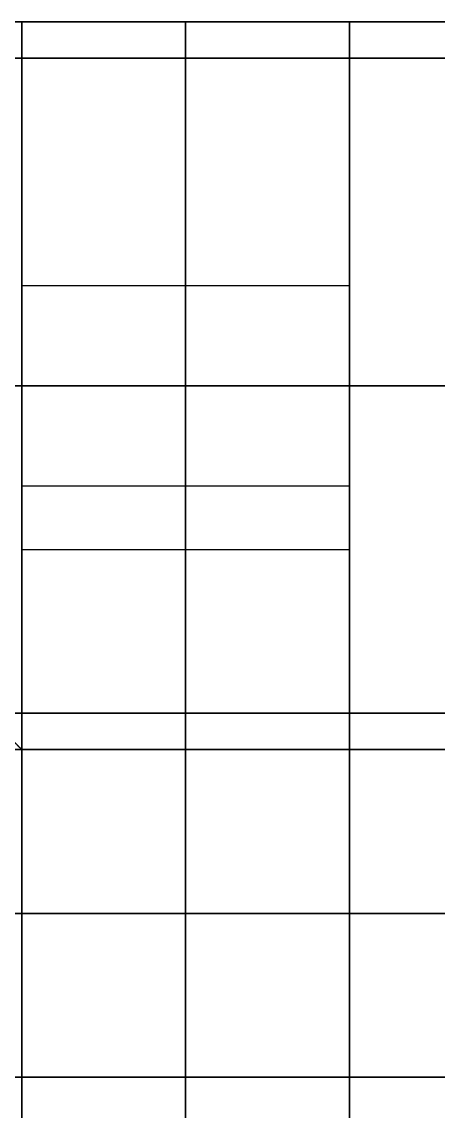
# Model space of a CAD drawing. Header units: millimetres. Extents: x -6529 to 809, y -8611 to 207.
# Drawn here: x -467 to -444.1, y -7354.9 to -7295 of the extents above; entities that cross this region are included whole.
import ezdxf

# ---------------------------------------------------------------- set-up
doc = ezdxf.new("R2010")
doc.units = ezdxf.units.MM
doc.header["$MEASUREMENT"] = 0
doc.layers.add('platen', color=7, linetype='Continuous', true_color=0x007f00)
doc.layers.add('staal', color=5, linetype='Continuous', true_color=0x0000ff)

# ---------------------------------------------------------------- blocks, each defined once
blk = doc.blocks.new('plaat base')
at = {"layer": 'platen'}
for p, q in [((1296, -332), (1296, -332, 18)), ((1290.5, -337.5), (1290.5, -337.5, 18)), ((1301.5, -337.5), (1301.5, -337.5, 18)), ((1296, -343), (1296, -343, 18)), ((1296, -407), (1296, -407, 18)), ((1290.5, -412.5), (1290.5, -412.5, 18)), ((1301.5, -412.5), (1301.5, -412.5, 18)), ((1296, -418), (1296, -418, 18)), ((1296, -482), (1296, -482, 18)), ((1290.5, -487.5), (1290.5, -487.5, 18)), ((1301.5, -487.5), (1301.5, -487.5, 18)), ((1296, -493), (1296, -493, 18)), ((1296, -557), (1296, -557, 18)), ((1290.5, -562.5), (1290.5, -562.5, 18)), ((1301.5, -562.5), (1301.5, -562.5, 18)), ((1296, -568), (1296, -568, 18)), ((58, -600), (1258, -600)), ((58, -600, 18), (1258, -600, 18)), ((1296, -932), (1296, -932, 18)), ((1290.5, -937.5), (1290.5, -937.5, 18)), ((1301.5, -937.5), (1301.5, -937.5, 18)), ((1296, -943), (1296, -943, 18)), ((1296, -1007), (1296, -1007, 18)), ((1290.5, -1012.5), (1290.5, -1012.5, 18)), ((1301.5, -1012.5), (1301.5, -1012.5, 18)), ((1296, -1018), (1296, -1018, 18)), ((1296, -1082), (1296, -1082, 18)), ((1290.5, -1087.5), (1290.5, -1087.5, 18)), ((1301.5, -1087.5), (1301.5, -1087.5, 18)), ((1296, -1093), (1296, -1093, 18)), ((1296, -1157), (1296, -1157, 18)), ((1290.5, -1162.5), (1290.5, -1162.5, 18)), ((1301.5, -1162.5), (1301.5, -1162.5, 18)), ((1296, -1168), (1296, -1168, 18))]:
    blk.add_line(p, q, dxfattribs=at)
for points in [[(1258, 58), (1108, 58), (958, 58)], [(1258, 58, 18), (1108, 58, 18), (958, 58, 18)], [(1258, 58, 9), (1108, 58, 9), (958, 58, 9)], [(1258, -300), (1258, -121), (1258, 58)], [(1258, 58), (1258, 58, 9), (1258, 58, 18)], [(1258, -300, 18), (1258, -121, 18), (1258, 58, 18)], [(1258, -300, 9), (1258, -121, 9), (1258, 58, 9)], [(358, 0), (179, 0), (0, 0)], [(358, 0, 18), (179, 0, 18), (0, 0, 18)], [(358, 0, 9), (179, 0, 9), (0, 0, 9)], [(1258, -121), (1258, -121, 9), (1258, -121, 18)], [(0, -300), (29, -300), (58, -300)], [(0, -300, 18), (29, -300, 18), (58, -300, 18)], [(0, -300, 9), (29, -300, 9), (58, -300, 9)], [(58, -300), (58, -300, 9), (58, -300, 18)], [(58, -300), (58, -450), (58, -600)], [(58, -300, 18), (58, -450, 18), (58, -600, 18)], [(58, -300, 9), (58, -450, 9), (58, -600, 9)], [(1316, -300), (1287, -300), (1258, -300)], [(1258, -300), (1258, -300, 9), (1258, -300, 18)], [(1316, -300, 18), (1287, -300, 18), (1258, -300, 18)], [(1316, -300, 9), (1287, -300, 9), (1258, -300, 9)], [(1287, -300), (1287, -300, 9), (1287, -300, 18)], [(1316, -600), (1316, -450), (1316, -300)], [(1316, -300), (1316, -300, 9), (1316, -300, 18)], [(1316, -600, 18), (1316, -450, 18), (1316, -300, 18)], [(1316, -600, 9), (1316, -450, 9), (1316, -300, 9)], [(58, -450), (58, -450, 9), (58, -450, 18)], [(1316, -450), (1316, -450, 9), (1316, -450, 18)], [(58, -600), (29, -600), (0, -600)], [(58, -600, 18), (29, -600, 18), (0, -600, 18)], [(58, -600, 9), (29, -600, 9), (0, -600, 9)], [(58, -600), (58, -600, 9), (58, -600, 18)], [(1258, -900), (1258, -750), (1258, -600)], [(1258, -600), (1258, -600, 9), (1258, -600, 18)], [(1258, -900, 18), (1258, -750, 18), (1258, -600, 18)], [(1258, -600), (1287, -600), (1316, -600)], [(1258, -600, 18), (1287, -600, 18), (1316, -600, 18)], [(1258, -900, 9), (1258, -750, 9), (1258, -600, 9)], [(1258, -600, 9), (1287, -600, 9), (1316, -600, 9)], [(1287, -600), (1287, -600, 9), (1287, -600, 18)], [(1316, -600), (1316, -600, 9), (1316, -600, 18)], [(1258, -750), (1258, -750, 9), (1258, -750, 18)], [(0, -900), (29, -900), (58, -900)], [(0, -900, 18), (29, -900, 18), (58, -900, 18)], [(0, -900, 9), (29, -900, 9), (58, -900, 9)], [(58, -900), (58, -900, 9), (58, -900, 18)], [(58, -900), (58, -1079), (58, -1258)], [(58, -900, 18), (58, -1079, 18), (58, -1258, 18)], [(58, -900, 9), (58, -1079, 9), (58, -1258, 9)], [(1316, -900), (1287, -900), (1258, -900)], [(1258, -900), (1258, -900, 9), (1258, -900, 18)], [(1316, -900, 18), (1287, -900, 18), (1258, -900, 18)], [(1316, -900, 9), (1287, -900, 9), (1258, -900, 9)], [(1287, -900), (1287, -900, 9), (1287, -900, 18)], [(1316, -1200), (1316, -1050), (1316, -900)], [(1316, -900), (1316, -900, 9), (1316, -900, 18)], [(1316, -1200, 18), (1316, -1050, 18), (1316, -900, 18)], [(1316, -1200, 9), (1316, -1050, 9), (1316, -900, 9)], [(1316, -1050), (1316, -1050, 9), (1316, -1050, 18)], [(58, -1079), (58, -1079, 9), (58, -1079, 18)], [(958, -1200), (1137, -1200), (1316, -1200)], [(958, -1200, 18), (1137, -1200, 18), (1316, -1200, 18)], [(958, -1200, 9), (1137, -1200, 9), (1316, -1200, 9)], [(1316, -1200), (1316, -1200, 9), (1316, -1200, 18)], [(58, -1258), (58, -1258, 9), (58, -1258, 18)], [(58, -1258), (208, -1258), (358, -1258)], [(58, -1258, 18), (208, -1258, 18), (358, -1258, 18)], [(58, -1258, 9), (208, -1258, 9), (358, -1258, 9)]]:
    blk.add_open_spline(points, degree=2, dxfattribs=at)
for points in [[(1290.5, -337.5), (1290.5, -332), (1296, -332), (1301.5, -332), (1301.5, -337.5), (1301.5, -343), (1296, -343), (1290.5, -343), (1290.5, -337.5)], [(1290.5, -337.5, 18), (1290.5, -332, 18), (1296, -332, 18), (1301.5, -332, 18), (1301.5, -337.5, 18), (1301.5, -343, 18), (1296, -343, 18), (1290.5, -343, 18), (1290.5, -337.5, 18)], [(1290.5, -412.5), (1290.5, -407), (1296, -407), (1301.5, -407), (1301.5, -412.5), (1301.5, -418), (1296, -418), (1290.5, -418), (1290.5, -412.5)], [(1290.5, -412.5, 18), (1290.5, -407, 18), (1296, -407, 18), (1301.5, -407, 18), (1301.5, -412.5, 18), (1301.5, -418, 18), (1296, -418, 18), (1290.5, -418, 18), (1290.5, -412.5, 18)], [(1290.5, -487.5), (1290.5, -482), (1296, -482), (1301.5, -482), (1301.5, -487.5), (1301.5, -493), (1296, -493), (1290.5, -493), (1290.5, -487.5)], [(1290.5, -487.5, 18), (1290.5, -482, 18), (1296, -482, 18), (1301.5, -482, 18), (1301.5, -487.5, 18), (1301.5, -493, 18), (1296, -493, 18), (1290.5, -493, 18), (1290.5, -487.5, 18)], [(1290.5, -562.5), (1290.5, -557), (1296, -557), (1301.5, -557), (1301.5, -562.5), (1301.5, -568), (1296, -568), (1290.5, -568), (1290.5, -562.5)], [(1290.5, -562.5, 18), (1290.5, -557, 18), (1296, -557, 18), (1301.5, -557, 18), (1301.5, -562.5, 18), (1301.5, -568, 18), (1296, -568, 18), (1290.5, -568, 18), (1290.5, -562.5, 18)], [(1290.5, -937.5), (1290.5, -932), (1296, -932), (1301.5, -932), (1301.5, -937.5), (1301.5, -943), (1296, -943), (1290.5, -943), (1290.5, -937.5)], [(1290.5, -937.5, 18), (1290.5, -932, 18), (1296, -932, 18), (1301.5, -932, 18), (1301.5, -937.5, 18), (1301.5, -943, 18), (1296, -943, 18), (1290.5, -943, 18), (1290.5, -937.5, 18)], [(1290.5, -1012.5), (1290.5, -1007), (1296, -1007), (1301.5, -1007), (1301.5, -1012.5), (1301.5, -1018), (1296, -1018), (1290.5, -1018), (1290.5, -1012.5)], [(1290.5, -1012.5, 18), (1290.5, -1007, 18), (1296, -1007, 18), (1301.5, -1007, 18), (1301.5, -1012.5, 18), (1301.5, -1018, 18), (1296, -1018, 18), (1290.5, -1018, 18), (1290.5, -1012.5, 18)], [(1290.5, -1087.5), (1290.5, -1082), (1296, -1082), (1301.5, -1082), (1301.5, -1087.5), (1301.5, -1093), (1296, -1093), (1290.5, -1093), (1290.5, -1087.5)], [(1290.5, -1087.5, 18), (1290.5, -1082, 18), (1296, -1082, 18), (1301.5, -1082, 18), (1301.5, -1087.5, 18), (1301.5, -1093, 18), (1296, -1093, 18), (1290.5, -1093, 18), (1290.5, -1087.5, 18)], [(1290.5, -1162.5), (1290.5, -1157), (1296, -1157), (1301.5, -1157), (1301.5, -1162.5), (1301.5, -1168), (1296, -1168), (1290.5, -1168), (1290.5, -1162.5)], [(1290.5, -1162.5, 18), (1290.5, -1157, 18), (1296, -1157, 18), (1301.5, -1157, 18), (1301.5, -1162.5, 18), (1301.5, -1168, 18), (1296, -1168, 18), (1290.5, -1168, 18), (1290.5, -1162.5, 18)]]:
    blk.add_rational_spline(points, [1, 0.707106781187, 1, 0.707106781187, 1, 0.707106781187, 1, 0.707106781187, 1], degree=2, knots=[-31.415927, -31.415927, -31.415927, -23.561945, -23.561945, -15.707963, -15.707963, -7.853982, -7.853982, 0, 0, 0], dxfattribs=at)
blk = doc.blocks.new('plaat laag')
at = {"layer": 'platen'}
for p, q in [((-0.048, -14.5, 112.5), (17.952, -14.559, 112.5)), ((-0.048, -14.5, 262.5), (17.952, -14.559, 262.5)), ((-0.048, -14.5, 187.5), (17.952, -14.559, 187.5)), ((-0.048, -14.5, 37.5), (17.952, -14.559, 37.5)), ((-0.066, -20, 107), (17.934, -20.059, 107)), ((-0.066, -20, 118), (17.934, -20.059, 118)), ((-0.066, -20, 257), (17.934, -20.059, 257)), ((-0.066, -20, 268), (17.934, -20.059, 268)), ((-0.066, -20, 182), (17.934, -20.059, 182)), ((-0.066, -20, 193), (17.934, -20.059, 193)), ((-0.066, -20, 32), (17.934, -20.059, 32)), ((-0.066, -20, 43), (17.934, -20.059, 43)), ((-0.084, -25.5, 112.5), (17.916, -25.559, 112.5)), ((-0.084, -25.5, 262.5), (17.916, -25.559, 262.5)), ((-0.084, -25.5, 187.5), (17.916, -25.559, 187.5)), ((-0.084, -25.5, 37.5), (17.916, -25.559, 37.5))]:
    blk.add_line(p, q, dxfattribs=at)
for points in [[(0, 0), (9, -0.03), (18, -0.06)], [(0, 0, 150), (9, -0.03, 150), (18, -0.06, 150)], [(0, 0, 300), (9, -0.03, 300), (18, -0.06, 300)], [(0, 0, 300), (9, -0.03, 300), (18, -0.06, 300)], [(7.816, -358.028), (8.408, -179.029), (9, -0.03)], [(9, -0.03, 300), (8.904, -29.03, 300), (8.808, -58.029, 300)], [(9, -0.03, 300), (8.904, -29.03, 300), (8.808, -58.029, 300)], [(9, -0.03), (9, -0.03, 150), (9, -0.03, 300)], [(16.816, -358.058), (17.408, -179.059), (18, -0.06)], [(18, -0.06, 300), (17.904, -29.059, 300), (17.808, -58.059, 300)], [(18, -0.06, 300), (17.904, -29.06, 300), (17.808, -58.059, 300)], [(18, -0.06), (18, -0.06, 150), (18, -0.06, 300)], [(18, -0.06, 300), (18, -0.06, 300), (18, -0.06, 300)], [(-0.096, -29, 300), (8.904, -29.03, 300), (17.904, -29.059, 300)], [(-0.096, -29, 300), (8.904, -29.03, 300), (17.904, -29.059, 300)], [(-0.192, -58, 300), (-2.175, -657.996, 300), (-4.159, -1257.993, 300)], [(-0.192, -58, 300), (8.808, -58.029, 300), (17.808, -58.059, 300)], [(-0.192, -58, 658), (8.808, -58.029, 658), (17.808, -58.059, 658)], [(-0.192, -58, 300), (8.808, -58.029, 300), (17.808, -58.059, 300)], [(-0.192, -58, 479), (8.808, -58.029, 479), (17.808, -58.059, 479)], [(8.808, -58.029, 658), (8.312, -208.029, 658), (7.816, -358.028, 658)], [(8.808, -58.029, 300), (8.808, -58.029, 479), (8.808, -58.029, 658)], [(17.808, -58.059, 300), (15.825, -658.056, 300), (13.841, -1258.053, 300)], [(17.808, -58.059, 658), (17.312, -208.058, 658), (16.816, -358.058, 658)], [(17.808, -58.059, 300), (17.808, -58.059, 479), (17.808, -58.059, 658)], [(-3.167, -957.995, 600), (-3.759, -1136.994, 600), (-4.351, -1315.993, 600)], [(-4.159, -1257.993, -58), (-3.663, -1107.994, -58), (-3.167, -957.995, -58)], [(5.833, -958.025, 600), (5.241, -1137.024, 600), (4.649, -1316.023, 600)], [(4.841, -1258.023, -58), (5.337, -1108.024, -58), (5.833, -958.025, -58)], [(14.833, -958.054, 600), (14.241, -1137.053, 600), (13.649, -1316.052, 600)], [(13.841, -1258.053, -58), (14.337, -1108.053, -58), (14.833, -958.054, -58)], [(-4.351, -1315.993, 300), (-4.255, -1286.993, 300), (-4.159, -1257.993, 300)], [(-4.351, -1315.993, 300), (-4.255, -1286.993, 300), (-4.159, -1257.993, 300)], [(-4.159, -1257.993, 300), (4.841, -1258.023, 300), (13.841, -1258.053, 300)], [(-4.159, -1257.993, 300), (4.841, -1258.023, 300), (13.841, -1258.053, 300)], [(-4.159, -1257.993, 300), (-4.159, -1257.993, 121), (-4.159, -1257.993, -58)], [(-4.159, -1257.993, -58), (4.841, -1258.023, -58), (13.841, -1258.053, -58)], [(-4.159, -1257.993, 121), (4.841, -1258.023, 121), (13.841, -1258.053, 121)], [(4.649, -1316.023, 300), (4.745, -1287.023, 300), (4.841, -1258.023, 300)], [(4.649, -1316.023, 300), (4.745, -1287.023, 300), (4.841, -1258.023, 300)], [(4.841, -1258.023, 300), (4.841, -1258.023, 121), (4.841, -1258.023, -58)], [(13.649, -1316.052, 300), (13.745, -1287.052, 300), (13.841, -1258.053, 300)], [(13.649, -1316.052, 300), (13.745, -1287.052, 300), (13.841, -1258.053, 300)], [(13.841, -1258.053, 300), (13.841, -1258.053, 121), (13.841, -1258.053, -58)]]:
    blk.add_open_spline(points, degree=2, dxfattribs=at)
for points in [[(17.916, -25.559, 112.5), (17.916, -25.559, 118), (17.934, -20.059, 118), (17.952, -14.559, 118), (17.952, -14.559, 112.5), (17.952, -14.559, 107), (17.934, -20.059, 107), (17.916, -25.559, 107), (17.916, -25.559, 112.5)], [(17.916, -25.559, 262.5), (17.916, -25.559, 268), (17.934, -20.059, 268), (17.952, -14.559, 268), (17.952, -14.559, 262.5), (17.952, -14.559, 257), (17.934, -20.059, 257), (17.916, -25.559, 257), (17.916, -25.559, 262.5)], [(17.916, -25.559, 187.5), (17.916, -25.559, 193), (17.934, -20.059, 193), (17.952, -14.559, 193), (17.952, -14.559, 187.5), (17.952, -14.559, 182), (17.934, -20.059, 182), (17.916, -25.559, 182), (17.916, -25.559, 187.5)], [(17.916, -25.559, 37.5), (17.916, -25.559, 43), (17.934, -20.059, 43), (17.952, -14.559, 43), (17.952, -14.559, 37.5), (17.952, -14.559, 32), (17.934, -20.059, 32), (17.916, -25.559, 32), (17.916, -25.559, 37.5)]]:
    blk.add_rational_spline(points, [1, 0.707106781187, 1, 0.707106781187, 1, 0.707106781187, 1, 0.707106781187, 1], degree=2, knots=[-31.415927, -31.415927, -31.415927, -23.561945, -23.561945, -15.707963, -15.707963, -7.853982, -7.853982, 0, 0, 0], dxfattribs=at)
blk = doc.blocks.new('top plaat')
at = {"layer": 'platen'}
for points in [[(658, 40), (349, 40), (40, 40)], [(658, 40, 18), (349, 40, 18), (40, 40, 18)], [(658, 40, 9), (349, 40, 9), (40, 40, 9)]]:
    blk.add_open_spline(points, degree=2, dxfattribs=at)

msp = doc.modelspace()

# ---------------------------------------------------------------- linework, layer by layer
at = {"layer": 'staal'}
for points in [[(-506.974, -7295.003), (809.026, -7295.003), (809.026, -8611.003), (-506.974, -8611.003)], [(-466.974, -7335.003), (769.026, -7335.003), (769.026, -8571.003), (-466.974, -8571.003)]]:
    msp.add_lwpolyline(points, close=True, dxfattribs=at)
for points in [[(-506.974, -7295.003, 1952), (-486.974, -7315.003, 1952), (-466.974, -7335.003, 1952)], [(-466.974, -7335.003, 1992), (-486.974, -7315.003, 1992), (-506.974, -7295.003, 1992)], [(-506.974, -7295.003, 1952), (151.026, -7295.003, 1952), (809.026, -7295.003, 1952)], [(-506.974, -7295.003, 1992), (151.026, -7295.003, 1992), (809.026, -7295.003, 1992)], [(-506.974, -7295.003, 1952), (-486.974, -7315.003, 1952), (-466.974, -7335.003, 1952)], [(-466.974, -7335.003, 1992), (-486.974, -7315.003, 1992), (-506.974, -7295.003, 1992)], [(-506.974, -7295.003, 1972), (-462.224, -7295.003, 1972), (-417.474, -7295.003, 1972)], [(809.026, -7295.003), (151.026, -7295.003), (-506.974, -7295.003)], [(809.026, -7295.003, 40), (151.026, -7295.003, 40), (-506.974, -7295.003, 40)], [(-417.474, -7295.003, 20), (-462.224, -7295.003, 20), (-506.974, -7295.003, 20)], [(-506.974, -7295.003, 676), (151.026, -7295.003, 676), (809.026, -7295.003, 676)], [(-506.974, -7295.003, 716), (151.026, -7295.003, 716), (809.026, -7295.003, 716)], [(-506.974, -7295.003, 696), (-462.224, -7295.003, 696), (-417.474, -7295.003, 696)], [(-504.974, -7297.003, 1990), (151.026, -7297.003, 1990), (807.026, -7297.003, 1990)], [(-504.974, -7297.003, 1954), (151.026, -7297.003, 1954), (807.026, -7297.003, 1954)], [(-504.974, -7297.003, 1972), (-461.224, -7297.003, 1972), (-417.474, -7297.003, 1972)], [(807.026, -7297.003, 38), (151.026, -7297.003, 38), (-504.974, -7297.003, 38)], [(807.026, -7297.003, 2), (151.026, -7297.003, 2), (-504.974, -7297.003, 2)], [(-417.474, -7297.003, 20), (-461.224, -7297.003, 20), (-504.974, -7297.003, 20)], [(-504.974, -7297.003, 714), (151.026, -7297.003, 714), (807.026, -7297.003, 714)], [(-504.974, -7297.003, 678), (151.026, -7297.003, 678), (807.026, -7297.003, 678)], [(-504.974, -7297.003, 696), (-461.224, -7297.003, 696), (-417.474, -7297.003, 696)], [(-486.974, -7315.003, 1992), (-451.724, -7315.003, 1992), (-416.474, -7315.003, 1992)], [(-486.974, -7315.003, 1990), (-451.724, -7315.003, 1990), (-416.474, -7315.003, 1990)], [(-486.974, -7315.003, 1954), (-451.724, -7315.003, 1954), (-416.474, -7315.003, 1954)], [(-486.974, -7315.003, 1952), (-451.724, -7315.003, 1952), (-416.474, -7315.003, 1952)], [(-416.474, -7315.003, 40), (-451.724, -7315.003, 40), (-486.974, -7315.003, 40)], [(-416.474, -7315.003, 38), (-451.724, -7315.003, 38), (-486.974, -7315.003, 38)], [(-416.474, -7315.003, 2), (-451.724, -7315.003, 2), (-486.974, -7315.003, 2)], [(-416.474, -7315.003), (-451.724, -7315.003), (-486.974, -7315.003)], [(-486.974, -7315.003, 716), (-451.724, -7315.003, 716), (-416.474, -7315.003, 716)], [(-486.974, -7315.003, 714), (-451.724, -7315.003, 714), (-416.474, -7315.003, 714)], [(-486.974, -7315.003, 678), (-451.724, -7315.003, 678), (-416.474, -7315.003, 678)], [(-486.974, -7315.003, 676), (-451.724, -7315.003, 676), (-416.474, -7315.003, 676)], [(-468.974, -7333.003, 1977), (-467.974, -7334.003, 1977), (-466.974, -7335.003, 1977)], [(-468.974, -7333.003, 1990), (151.026, -7333.003, 1990), (771.026, -7333.003, 1990)], [(-468.974, -7333.003, 1954), (151.026, -7333.003, 1954), (771.026, -7333.003, 1954)], [(-468.974, -7333.003, 1972), (-443.224, -7333.003, 1972), (-417.474, -7333.003, 1972)], [(-468.974, -7333.003, 1977), (-467.974, -7334.003, 1977), (-466.974, -7335.003, 1977)], [(771.026, -7333.003, 38), (151.026, -7333.003, 38), (-468.974, -7333.003, 38)], [(771.026, -7333.003, 2), (151.026, -7333.003, 2), (-468.974, -7333.003, 2)], [(-417.474, -7333.003, 20), (-443.224, -7333.003, 20), (-468.974, -7333.003, 20)], [(-468.974, -7333.003, 714), (151.026, -7333.003, 714), (771.026, -7333.003, 714)], [(-468.974, -7333.003, 678), (151.026, -7333.003, 678), (771.026, -7333.003, 678)], [(-468.974, -7333.003, 696), (-443.224, -7333.003, 696), (-417.474, -7333.003, 696)], [(-466.974, -7335.003, 1952), (-466.974, -7335.003, 1972), (-466.974, -7335.003, 1992)], [(-466.974, -7335.003, 1952), (-466.974, -7953.003, 1952), (-466.974, -8571.003, 1952)], [(-466.974, -7335.003, 1992), (-466.974, -7953.003, 1992), (-466.974, -8571.003, 1992)], [(-466.974, -7335.003, 1972), (-466.974, -7359.753, 1972), (-466.974, -7384.503, 1972)], [(-466.974, -7335.003, 1952), (-466.974, -7335.003, 1972), (-466.974, -7335.003, 1992)], [(-466.974, -7335.003, 1952), (151.026, -7335.003, 1952), (769.026, -7335.003, 1952)], [(-466.974, -7335.003, 1992), (151.026, -7335.003, 1992), (769.026, -7335.003, 1992)], [(-466.974, -7335.003, 1972), (-442.224, -7335.003, 1972), (-417.474, -7335.003, 1972)], [(769.026, -7335.003), (151.026, -7335.003), (-466.974, -7335.003)], [(769.026, -7335.003, 40), (151.026, -7335.003, 40), (-466.974, -7335.003, 40)], [(-417.474, -7335.003, 20), (-442.224, -7335.003, 20), (-466.974, -7335.003, 20)], [(-466.974, -7335.003, 676), (151.026, -7335.003, 676), (769.026, -7335.003, 676)], [(-466.974, -7335.003, 716), (151.026, -7335.003, 716), (769.026, -7335.003, 716)], [(-466.974, -7335.003, 696), (-442.224, -7335.003, 696), (-417.474, -7335.003, 696)]]:
    msp.add_open_spline(points, degree=2, dxfattribs=at)

# ---------------------------------------------------------------- block references
at = {"layer": 'platen'}
for name, p in [('top plaat', (-506.974, -7335.003, 1992)), ('plaat base', (-506.974, -7353.003, 40))]:
    msp.add_blockref(name, p, dxfattribs=at)
for p, rotation in [((-466.974, -7295.003, 58), 0.1894193054011234), ((809.026, -7335.003, 58), 270.1894193054011)]:
    msp.add_blockref('plaat laag', p, dxfattribs=dict(at, rotation=rotation))
at = {"layer": 'platen', "extrusion": (1, -4.20193e-15, 0)}
msp.add_blockref('plaat base', (-8611.003, 1934, -466.974), dxfattribs=at)
at = {"layer": 'platen', "extrusion": (0, -1, 0)}
msp.add_blockref('plaat base', (-506.974, 1934, 7335.003), dxfattribs=at)

doc.saveas('drawing.dxf')
